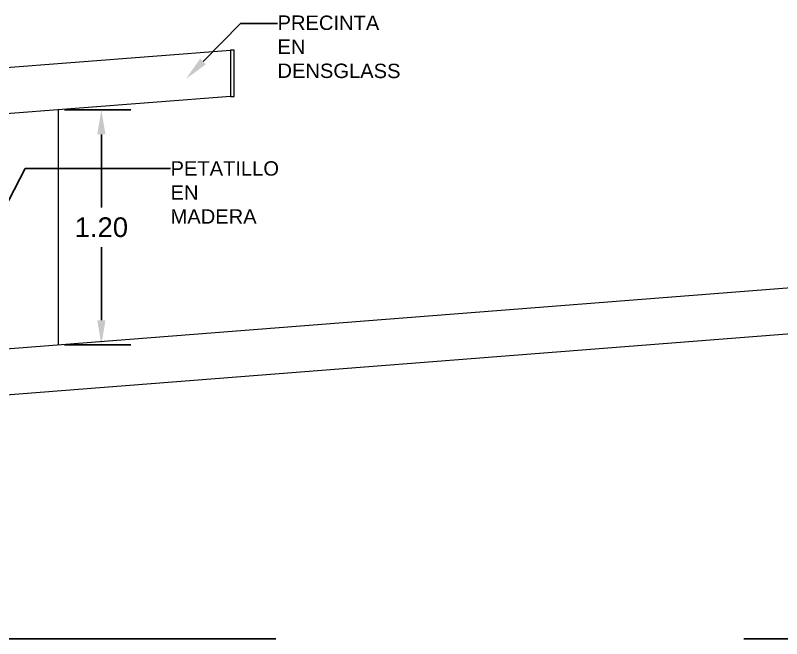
# Model space of a CAD drawing. Header units: inches. Extents: x -6 to 158, y 10 to 161.
# Drawn here: x 105.713 to 109.612, y 19.782 to 22.954 of the extents above; entities that cross this region are included whole.
import ezdxf
from ezdxf import colors
from ezdxf.entities.mleader import LeaderData, LeaderLine
from ezdxf.math import Vec2, Vec3

# ---------------------------------------------------------------- set-up
doc = ezdxf.new("R2010")
doc.units = ezdxf.units.IN
doc.header["$MEASUREMENT"] = 0
doc.linetypes.add('DASHED2', pattern=[9.525, 6.35, -3.175])
doc.layers.add('A-COLS', color=3, linetype='Continuous', lineweight=9)
doc.layers.add('A-WALL', color=5, linetype='Continuous', lineweight=9)
for name, color, linetype in [('Dim', 2, 'Continuous'), ('Proy', 1, 'DASHED2'), ('TEXTO', 2, 'Continuous')]:
    doc.layers.add(name, color=color, linetype=linetype)
doc.styles.add('style1', font='micross.ttf')
doc.dimstyles.new('1-50', dxfattribs={"dimscale": 0.05, "dimtxt": 2, "dimasz": 2.5, "dimexe": 3, "dimexo": 1, "dimgap": 1, "dimtad": 0, "dimtih": 1, "dimtoh": 1, "dimzin": 1, "dimdsep": 46, "dimtxsty": 'style1', "dimcen": 2.5, "dimclrd": 124, "dimclre": 124, "dimclrt": 1, "dimadec": 0, "dimazin": 0, "dimtfac": 1, "dimtmove": 2, "dimatfit": 3, "dimfxl": 1, "dimtolj": 1, "dimtzin": 0, "dimlwd": -1, "dimlwe": -1, "dimarcsym": 0})

# ---------------------------------------------------------------- blocks, each defined once
blk = doc.blocks.new('*D431')
at = {"layer": 'Defpoints', "color": 0, "transparency": 16777216}
for p in [(105.9131, 22.4733), (106.1505, 22.4733), (105.9131, 21.2771)]:
    blk.add_point(p, dxfattribs=at)
at = {"layer": 'Dim', "color": 124, "transparency": 16777216}
for p, q in [((105.9631, 22.4733), (106.3005, 22.4733)), ((106.1505, 22.3483), (106.1505, 21.9769)), ((106.1505, 21.4021), (106.1505, 21.7735)), ((105.9631, 21.2771), (106.3005, 21.2771))]:
    blk.add_line(p, q, dxfattribs=at)
for points in [[(106.1297, 22.3483), (106.1713, 22.3483), (106.1505, 22.4733)], [(106.1297, 21.4021), (106.1713, 21.4021), (106.1505, 21.2771)]]:
    blk.add_solid(points, dxfattribs=at)
at = {"layer": 'Dim', "color": 1, "transparency": 16777216, "insert": (106.1505, 21.8752), "char_height": 0.1, "attachment_point": 5, "style": 'style1'}
blk.add_mtext('\\A1;1.20', dxfattribs=at)

msp = doc.modelspace()

# ---------------------------------------------------------------- linework, layer by layer
at = {"layer": 'A-COLS'}
for p, q in [((99.8028, 22.2364), (106.8071, 22.7764)), ((106.8071, 22.7764), (106.8071, 22.5407)), ((106.8261, 22.7764), (106.8071, 22.7764)), ((106.8261, 22.5414), (106.8261, 22.7764)), ((106.8071, 22.5414), (106.8261, 22.5414)), ((106.8071, 22.5407), (99.8028, 22.0007)), ((105.9321, 21.2771), (105.9321, 22.4733))]:
    msp.add_line(p, q, dxfattribs=at)
at = {"layer": 'A-WALL'}
for p, q in [((96.7928, 20.5626), (110.0371, 21.5981)), ((110.0371, 21.3624), (93.1328, 20.0407))]:
    msp.add_line(p, q, dxfattribs=at)
at = {"layer": 'Proy', "color": 253, "ltscale": 0.75}
msp.add_line((95.1328, 19.7822), (116.2585, 19.7822), dxfattribs=at)

# ---------------------------------------------------------------- dimensions: what is measured, and where the dimension line sits
at = {"layer": 'Dim'}
dim = msp.add_linear_dim(base=(106.1505, 22.4733), p1=(105.9131, 21.2771), p2=(105.9131, 22.4733), angle=90, dimstyle='1-50', override={"dimfxl": 1.25}, dxfattribs=at)
dim.commit()
dim.dimension.update_dxf_attribs({"geometry": '*D431', "text_midpoint": (106.1505, 21.8752)})

# ---------------------------------------------------------------- leaders
at = {"layer": 'TEXTO'}
ml = msp.add_multileader_mtext('Standard', dxfattribs=at)
ml.set_content('{\\H0.91667x;PRECINTA EN DENSGLASS}', color=256, style='style1')
ml.set_leader_properties(color=1, linetype='ByLayer', lineweight=-1)
ml.build(insert=Vec2(0, 0))
ml.multileader.update_dxf_attribs({"text_right_attachment_type": 2, "dogleg_length": 4.0199, "arrow_head_size": 0.125, "scale": 0.05})
ctx = ml.context
ctx.base_point, ctx.scale, ctx.char_height, ctx.arrow_head_size, ctx.landing_gap_size, ctx.plane_origin, ctx.plane_x_axis, ctx.plane_y_axis = Vec3(107.047, 22.9126), 0.05, 0.08, 0.125, 0, Vec3(105.8915, 22.7035), Vec3(0.999998, -0.001982), Vec3(0.001982, 0.999998)
ctx.right_attachment = 2
notes = []
notes.append((ctx, [(0, (1, 1, 0), (106.8578, 22.913), (0.999998, -0.001982), 0.1892, [(0, [(106.5805, 22.6297)], 0, [])])]))
ctx.mtext.insert, ctx.mtext.text_direction, ctx.mtext.rotation, ctx.mtext.width, ctx.mtext.flow_direction = Vec3(107.0471, 22.9533), Vec3(0.999998, -0.001982), 6.281204, 1.350245, 5
ml = msp.add_multileader_mtext('Standard', dxfattribs=at)
ml.set_content('{\\C3;PETATILLO EN MADERA}', color=256, style='style1')
ml.set_leader_properties(color=1, linetype='ByLayer', lineweight=-1)
ml.build(insert=Vec2(0, 0))
ml.multileader.update_dxf_attribs({"text_right_attachment_type": 2, "dogleg_length": 5, "arrow_head_size": 0.125, "scale": 0.05})
ctx = ml.context
ctx.base_point, ctx.scale, ctx.char_height, ctx.arrow_head_size, ctx.landing_gap_size, ctx.plane_origin = Vec3(106.5025, 22.1748), 0.05, 0.0733, 0.125, 0, Vec3(105.0282, 22.5133)
ctx.right_attachment = 2
notes.append((ctx, [(0, (1, 1, 0), (105.7624, 22.1748), (1, 0), 0.7401, [(0, [(105.5634, 21.7934)], 0, [])])]))
ctx.mtext.insert, ctx.mtext.width, ctx.mtext.flow_direction = Vec3(106.5025, 22.2115), 0.91963, 5
for ctx, leaders in notes:
    for number, flags, end, landing, length, lines in leaders:
        leader = LeaderData()
        leader.index, (leader.has_last_leader_line, leader.has_dogleg_vector, leader.attachment_direction) = number, flags
        leader.last_leader_point, leader.dogleg_vector, leader.dogleg_length = Vec3(end), Vec3(landing), length
        for number, points, colour, breaks in lines:
            line = LeaderLine()
            line.index, line.vertices, line.color, line.breaks = number, Vec3.list(points), colors.encode_raw_color(colour), breaks
            leader.lines.append(line)
        ctx.leaders.append(leader)

doc.saveas('drawing.dxf')
